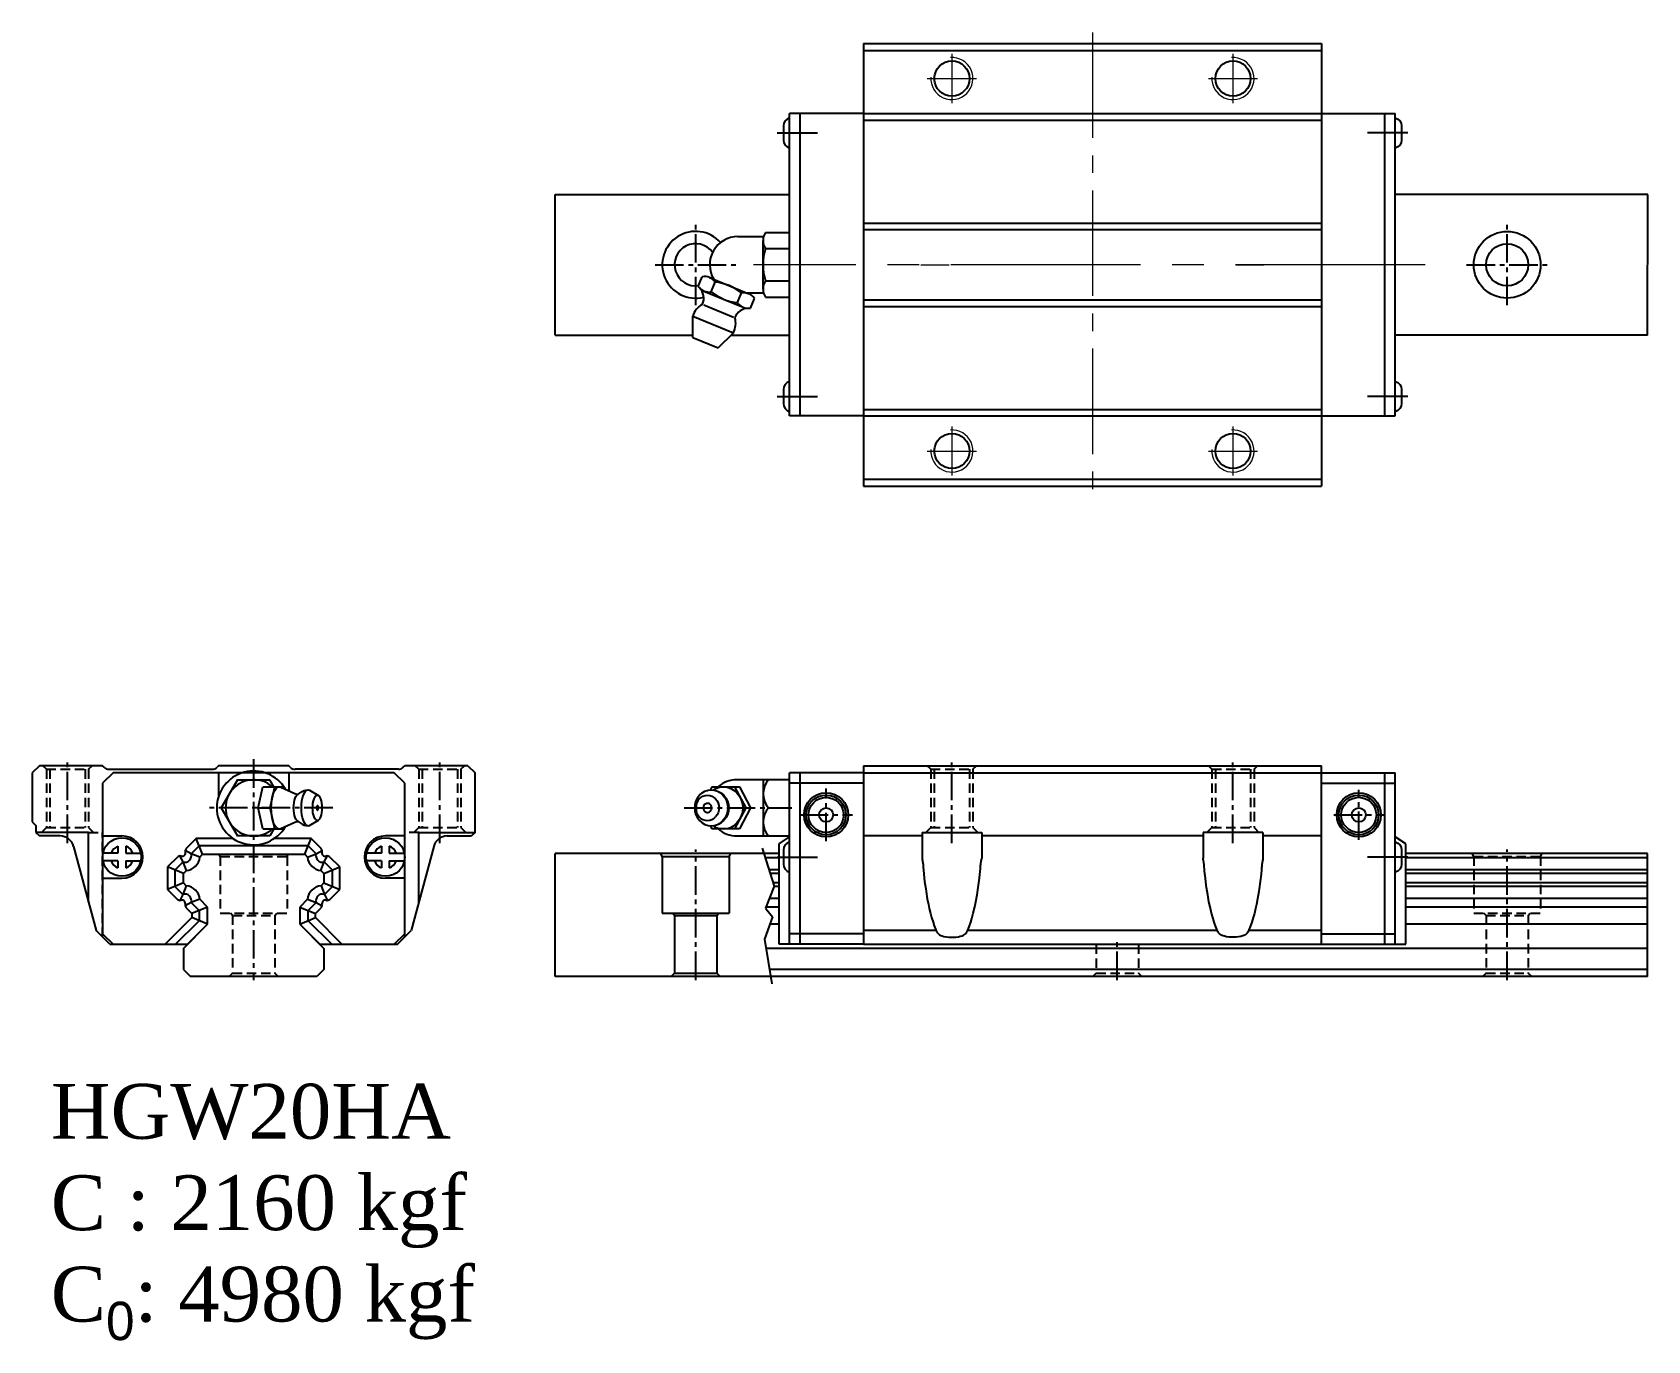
# Model space of a CAD drawing. Extents: x -31 to 198, y -56 to 130.
import ezdxf

# ---------------------------------------------------------------- set-up
doc = ezdxf.new("R2010")
doc.units = 0
doc.header["$LTSCALE"] = 20
doc.header["$MEASUREMENT"] = 0
doc.header["$PDSIZE"] = 0.001
doc.linetypes.add('CENTER2', pattern=[1.125, 0.75, -0.125, 0.125, -0.125])
doc.linetypes.add('DASHED2', pattern=[0.375, 0.25, -0.125])
doc.layers.get('0').update_dxf_attribs({"linetype": 'CONTINUOUS'})
doc.layers.add('AM4', color=3, linetype='CONTINUOUS', lineweight=15)
doc.layers.add('AM7', color=4, linetype='CENTER2', lineweight=20)
for name, color, linetype in [('中心線', 4, 'CENTER2'), ('建構線', 1, 'CONTINUOUS'), ('指線', 3, 'CONTINUOUS')]:
    doc.layers.add(name, color=color, linetype=linetype)
doc.layers.add('虛線', color=6, linetype='DASHED2', plot=False)

# ---------------------------------------------------------------- blocks, each defined once
blk = doc.blocks.new('I1')
blk.add_line((-0.88, 1), (-0.88, -1))
for centre, start, end in [((0.34, 0.98), 105.963, 179.0724), ((0.34, -0.98), 180.9276, 254.037)]:
    blk.add_arc(centre, 1.22, start, end)
at = {"layer": '中心線'}
blk.add_line((-1.78, 0), (3.97, 0), dxfattribs=at)
blk = doc.blocks.new('HGW20HA_F')
at = {"ltscale": 0.27}
for p, q in [((-32.6, 25.4), (32.6, 25.4)), ((-32.6, 25.4), (-32.6, 0)), ((32.6, 0), (32.6, 25.4)), ((-41.6, 0), (-41.6, 24.4)), ((-32.6, 24.4), (-41.6, 24.4)), ((-32.6, 24.4), (32.6, 24.4)), ((32.6, 24.4), (41.6, 24.4)), ((41.6, 0), (41.6, 24.4)), ((-32.6, 22.9), (-41.6, 22.9)), ((32.6, 22.9), (41.6, 22.9)), ((-24.25, 15.4), (-32.6, 15.4)), ((-24.25, 15.9), (-15.75, 15.9)), ((-24.25, 15.9), (-24.25, 12.26)), ((-15.75, 15.9), (-15.75, 12.26)), ((15.75, 15.4), (-15.75, 15.4)), ((24.25, 15.9), (15.75, 15.9)), ((15.75, 15.9), (15.75, 12.26)), ((24.25, 15.9), (24.25, 12.26)), ((32.6, 15.4), (24.25, 15.4)), ((-32.6, 1.5), (-41.6, 1.5)), ((-32.6, 0), (-41.6, 0)), ((-22.23, 1.95), (-32.6, 1.95)), ((-32.6, 0), (32.6, 0)), ((-22.23, 1.95), (-25.25, 1.95)), ((17.77, 1.95), (-17.77, 1.95)), ((32.6, 1.95), (22.23, 1.95)), ((32.6, 1.5), (41.6, 1.5)), ((32.6, 0), (41.6, 0))]:
    blk.add_line(p, q, dxfattribs=at)
for points in [[(-24.25, 12.22), (-24.25, 12.17), (-24.23, 12.09), (-24.23, 12.06), (-24.2, 11.93), (-24.18, 11.81), (-24.14, 11.59), (-24.11, 11.33), (-24.1, 11.24), (-24.09, 11.08), (-24.07, 10.93), (-24.05, 10.6), (-23.99, 9.98), (-23.88, 8.93), (-23.73, 7.86), (-23.68, 7.51), (-23.5, 6.47), (-23.35, 5.67), (-23.21, 5.06), (-23.04, 4.35), (-22.89, 3.81), (-22.68, 3.14), (-22.51, 2.63), (-22.27, 2.03), (-22.21, 1.89), (-22.17, 1.82), (-22.13, 1.73), (-22.02, 1.58), (-21.91, 1.48), (-21.76, 1.36), (-21.56, 1.25), (-21.39, 1.18), (-21.14, 1.11), (-20.79, 1.04), (-20.43, 1), (-20.14, 0.99), (-19.75, 0.99), (-19.45, 1.01), (-19.08, 1.06), (-18.8, 1.13), (-18.54, 1.21), (-18.36, 1.29), (-18.22, 1.37), (-18.07, 1.49), (-17.96, 1.61), (-17.86, 1.75), (-17.82, 1.82), (-17.79, 1.9), (-17.55, 2.47), (-17.32, 3.14), (-17.16, 3.66), (-16.95, 4.4), (-16.73, 5.3), (-16.58, 6.01), (-16.4, 7.02), (-16.24, 8.06), (-16.19, 8.41), (-16.07, 9.39), (-15.97, 10.4), (-15.94, 10.74), (-15.92, 11.03), (-15.91, 11.18), (-15.89, 11.32), (-15.86, 11.54), (-15.83, 11.75), (-15.82, 11.81), (-15.79, 11.96), (-15.77, 12.07), (-15.75, 12.16), (-15.75, 12.19), (-15.75, 12.23), (-15.75, 12.25), (-15.76, 12.26)], [(24.25, 12.22), (24.25, 12.17), (24.23, 12.09), (24.23, 12.06), (24.2, 11.93), (24.18, 11.81), (24.14, 11.59), (24.11, 11.33), (24.1, 11.24), (24.09, 11.08), (24.07, 10.93), (24.05, 10.6), (23.99, 9.98), (23.88, 8.93), (23.73, 7.86), (23.68, 7.51), (23.5, 6.47), (23.35, 5.67), (23.21, 5.06), (23.04, 4.35), (22.89, 3.81), (22.68, 3.14), (22.51, 2.63), (22.27, 2.03), (22.21, 1.89), (22.17, 1.82), (22.13, 1.73), (22.02, 1.58), (21.91, 1.48), (21.76, 1.36), (21.56, 1.25), (21.39, 1.18), (21.14, 1.11), (20.79, 1.04), (20.43, 1), (20.14, 0.99), (19.75, 0.99), (19.45, 1.01), (19.08, 1.06), (18.8, 1.13), (18.54, 1.21), (18.36, 1.29), (18.22, 1.37), (18.07, 1.49), (17.96, 1.61), (17.86, 1.75), (17.82, 1.82), (17.79, 1.9), (17.55, 2.47), (17.32, 3.14), (17.16, 3.66), (16.95, 4.4), (16.73, 5.3), (16.58, 6.01), (16.4, 7.02), (16.24, 8.06), (16.19, 8.41), (16.07, 9.39), (15.97, 10.4), (15.94, 10.74), (15.92, 11.03), (15.91, 11.18), (15.89, 11.32), (15.86, 11.54), (15.83, 11.75), (15.82, 11.81), (15.79, 11.96), (15.77, 12.07), (15.75, 12.16), (15.75, 12.19), (15.75, 12.23), (15.75, 12.25), (15.76, 12.26)]]:
    blk.add_lwpolyline(points, dxfattribs=at)
for centre, radius in [((-37.9, 18.4), 3.14), ((-37.9, 18.4), 2.83), ((-37.9, 18.4), 2.5), ((37.9, 18.4), 3.14), ((37.9, 18.4), 2.83), ((37.9, 18.4), 2.5), ((-37.9, 18.4), 1), ((37.9, 18.4), 1)]:
    blk.add_circle(centre, radius, dxfattribs=at)
at = {"layer": '中心線', "ltscale": 0.27}
for p, q in [((-20, 14.4), (-20, 26.4)), ((20, 14.4), (20, 26.4)), ((-37.9, 14.65), (-37.9, 22.15)), ((37.9, 14.83), (37.9, 21.98)), ((-41.65, 18.4), (-34.15, 18.4)), ((34.33, 18.4), (41.48, 18.4))]:
    blk.add_line(p, q, dxfattribs=at)
at = {"layer": '虛線', "ltscale": 0.27}
for p, q in [((-23, 24.9), (-23.5, 25.4)), ((-17, 24.9), (-16.5, 25.4)), ((17, 24.9), (16.5, 25.4)), ((23, 24.9), (23.5, 25.4)), ((-23, 24.9), (-17, 24.9)), ((-23, 24.9), (-23, 16.6)), ((-22.5, 24.9), (-22.5, 16.6)), ((-17.5, 24.9), (-17.5, 16.6)), ((-17, 24.9), (-17, 16.6)), ((17, 24.9), (17, 16.6)), ((17, 24.9), (23, 24.9)), ((17.5, 24.9), (17.5, 16.6)), ((22.5, 24.9), (22.5, 16.6)), ((23, 24.9), (23, 16.6)), ((-23, 16.6), (-23.7, 15.9)), ((-23, 16.6), (-17, 16.6)), ((-17, 16.6), (-16.3, 15.9)), ((17, 16.6), (16.3, 15.9)), ((17, 16.6), (23, 16.6)), ((23, 16.6), (23.7, 15.9))]:
    blk.add_line(p, q, dxfattribs=at)
blk = doc.blocks.new('A$C02B53278')
blk.add_circle((0, 0), 2.5)
at = {"layer": 'AM4'}
blk.add_arc((0, 0), 3, 266.1774, 183.8226, dxfattribs=at)
at = {"layer": 'AM7'}
for p, q in [((0, -3.5), (0, 3.5)), ((-3.5, 0), (3.5, 0))]:
    blk.add_line(p, q, dxfattribs=at)

msp = doc.modelspace()

# ---------------------------------------------------------------- linework, layer by layer
at = {"ltscale": 1.2}
for p, q in [((86.76, 128.17), (151.96, 128.17)), ((86.76, 128.17), (86.76, 65.17)), ((86.76, 127.17), (151.96, 127.17)), ((151.96, 128.17), (151.96, 65.17)), ((86.76, 118.17), (151.96, 118.17)), ((86.76, 117.25), (151.96, 117.25)), ((86.76, 102.58), (151.96, 102.58)), ((86.76, 101.67), (151.96, 101.67)), ((86.76, 91.67), (151.96, 91.67)), ((86.76, 90.75), (151.96, 90.75)), ((86.76, 76.08), (151.96, 76.08)), ((86.76, 75.17), (151.96, 75.17)), ((86.76, 66.17), (151.96, 66.17)), ((86.76, 65.17), (151.96, 65.17))]:
    msp.add_line(p, q, dxfattribs=at)
for p, q in [((76.26, 75.17), (76.26, 118.17)), ((86.76, 118.17), (76.26, 118.17)), ((151.96, 118.17), (162.46, 118.17)), ((162.46, 75.17), (162.46, 118.17)), ((42.9, 106.67), (76.26, 106.67)), ((198.38, 106.67), (162.46, 106.67)), ((42.9, 86.67), (62.49, 86.67)), ((67.95, 86.67), (76.26, 86.67)), ((198.37, 86.67), (162.46, 86.67)), ((86.76, 75.17), (76.26, 75.17)), ((151.96, 75.17), (162.46, 75.17)), ((76.26, 0), (76.26, 24.4)), ((77.76, 24.4), (76.26, 24.4)), ((160.96, 24.4), (162.46, 24.4)), ((162.46, 0), (162.46, 24.4)), ((77.76, 22.9), (76.26, 22.9)), ((160.96, 22.9), (162.46, 22.9)), ((74.76, 14.3), (76.26, 15.3)), ((74.76, 0), (74.76, 14.3)), ((163.96, 14.3), (162.46, 15.3)), ((163.96, 0), (163.96, 14.3)), ((77.76, 1.5), (76.26, 1.5)), ((160.96, 1.5), (162.46, 1.5)), ((77.76, 0), (74.76, 0)), ((160.96, 0), (163.96, 0))]:
    msp.add_line(p, q)
at = {"ltscale": 0.27}
for p, q in [((77.76, 75.17), (77.76, 118.17)), ((160.96, 75.17), (160.96, 118.17)), ((42.9, 86.67), (42.9, 106.67)), ((198.37, 86.67), (198.38, 106.67)), ((-30.5, 25.4), (-31.5, 24.4)), ((-21.5, 25.4), (-30.5, 25.4)), ((-21.29, 25.19), (-21.5, 25.4)), ((-5, 25.4), (-5.21, 25.19)), ((5, 25.4), (-5, 25.4)), ((5.21, 25.19), (5, 25.4)), ((21.29, 25.19), (21.5, 25.4)), ((30.5, 25.4), (21.5, 25.4)), ((30.5, 25.4), (31.5, 24.4)), ((-31.5, 24.4), (-31.5, 17.4)), ((-20, 24.4), (-21.5, 22.9)), ((-20.59, 24.9), (-5.91, 24.9)), ((20, 24.4), (-20, 24.4)), ((-5, 24.4), (-5, 21)), ((-2.31, 23.4), (-4.62, 19.4)), ((-2.31, 23.4), (2.31, 23.4)), ((2.89, 22.4), (2.31, 23.4)), ((5, 24.4), (5, 21.83)), ((20.59, 24.9), (5.91, 24.9)), ((21.5, 22.9), (20, 24.4)), ((31.5, 15.9), (31.5, 24.4)), ((76.26, 23.4), (68.75, 23.4)), ((72.49, 23.4), (72.49, 15.4)), ((77.76, 0), (77.76, 24.4)), ((160.96, 0), (160.96, 24.4)), ((160.96, 0), (160.96, 24.4)), ((-21.5, 22.9), (-21.5, 1.5)), ((0.64, 19.4), (1.3, 22.4)), ((1.3, 22.4), (4.32, 22.4)), ((2.33, 19.4), (2.99, 22.4)), ((2.59, 20.55), (2.7, 21.07)), ((2.7, 21.07), (2.84, 21.52)), ((2.84, 21.52), (3.01, 21.89)), ((3.01, 21.89), (3.21, 22.17)), ((3.21, 22.17), (3.43, 22.34)), ((3.43, 22.34), (3.65, 22.4)), ((3.65, 22.4), (3.88, 22.34)), ((3.88, 22.34), (5.88, 21.44)), ((4.38, 22.12), (4.32, 22.4)), ((5.81, 20.48), (5.9, 20.78)), ((5.88, 21.44), (6.12, 21.34)), ((5.9, 20.78), (6.01, 21.02)), ((6.01, 21.02), (6.14, 21.2)), ((6.12, 21.34), (6.33, 21.35)), ((6.14, 21.2), (6.28, 21.31)), ((6.28, 21.31), (6.33, 21.35)), ((6.33, 21.35), (6.89, 21.71)), ((6.72, 21.58), (6.89, 21.71)), ((6.86, 20.38), (6.95, 20.82)), ((6.89, 21.71), (7.21, 21.88)), ((6.95, 20.82), (7.07, 21.21)), ((7.07, 21.21), (7.22, 21.52)), ((7.21, 21.88), (7.4, 21.93)), ((7.22, 21.52), (7.39, 21.76)), ((7.39, 21.76), (7.57, 21.9)), ((7.4, 21.93), (7.76, 21.95)), ((7.57, 21.9), (7.76, 21.95)), ((7.76, 21.95), (7.95, 21.9)), ((7.95, 21.9), (9.21, 21.16)), ((8.59, 20.67), (8.69, 20.89)), ((8.69, 20.89), (8.81, 21.06)), ((8.81, 21.06), (8.94, 21.16)), ((8.94, 21.16), (9.07, 21.19)), ((9.07, 21.19), (9.21, 21.16)), ((9.21, 21.16), (9.33, 21.06)), ((9.45, 20.89), (9.33, 21.06)), ((9.56, 20.67), (9.45, 20.89)), ((21.5, 1.5), (21.5, 22.9)), ((63.15, 20.82), (62.94, 20.38)), ((63.45, 21.21), (63.15, 20.82)), ((63.4, 20.67), (63.65, 20.89)), ((63.45, 21.21), (63.8, 21.52)), ((63.65, 20.89), (63.94, 21.06)), ((63.8, 21.52), (64.21, 21.76)), ((63.91, 21.04), (63.92, 21.04)), ((63.94, 21.06), (64.25, 21.16)), ((64.21, 21.76), (64.66, 21.9)), ((64.25, 21.16), (64.57, 21.19)), ((64.57, 21.19), (64.9, 21.16)), ((64.66, 21.9), (65.12, 21.95)), ((64.9, 21.16), (65.21, 21.06)), ((65.22, 22.4), (64.97, 21.94)), ((65.12, 21.95), (65.58, 21.9)), ((65.21, 21.06), (65.49, 20.89)), ((65.22, 22.4), (69.12, 22.4)), ((65.34, 21.93), (65.76, 22.17)), ((65.49, 20.89), (65.74, 20.67)), ((65.58, 21.9), (65.72, 21.88)), ((65.58, 21.9), (66.02, 21.76)), ((65.72, 21.88), (66.16, 21.73)), ((65.76, 22.17), (66.28, 22.34)), ((66.02, 21.76), (66.43, 21.52)), ((66.16, 21.73), (66.56, 21.5)), ((66.28, 22.34), (66.82, 22.4)), ((66.43, 21.52), (66.78, 21.21)), ((66.56, 21.5), (66.91, 21.19)), ((66.78, 21.21), (67.08, 20.82)), ((66.82, 22.4), (67.36, 22.34)), ((66.91, 21.19), (67.2, 20.8)), ((67.08, 20.82), (67.29, 20.38)), ((67.2, 20.8), (67.42, 20.37)), ((67.36, 22.34), (67.88, 22.17)), ((67.88, 22.17), (68.36, 21.89)), ((68.36, 21.89), (68.78, 21.52)), ((68.42, 22.4), (70.02, 19.4)), ((68.78, 21.52), (69.12, 21.07)), ((69.12, 22.4), (70.72, 19.4)), ((69.12, 21.07), (69.38, 20.55)), ((-4.62, 19.4), (-2.31, 15.4)), ((0.64, 19.4), (2.33, 19.4)), ((1.3, 16.4), (0.64, 19.4)), ((2.99, 16.4), (2.33, 19.4)), ((2.5, 19.4), (2.53, 19.99)), ((2.53, 18.81), (2.5, 19.4)), ((2.53, 19.99), (2.59, 20.55)), ((2.59, 18.25), (2.53, 18.81)), ((5.68, 19.4), (5.7, 19.78)), ((5.7, 19.02), (5.68, 19.4)), ((5.7, 19.78), (5.74, 20.15)), ((5.74, 18.65), (5.7, 19.02)), ((5.74, 20.15), (5.81, 20.48)), ((5.81, 18.32), (5.74, 18.65)), ((6.79, 19.4), (6.81, 19.9)), ((6.81, 18.9), (6.79, 19.4)), ((6.81, 19.9), (6.86, 20.38)), ((6.86, 18.42), (6.81, 18.9)), ((6.95, 17.98), (6.86, 18.42)), ((8.39, 19.4), (8.4, 19.75)), ((8.4, 19.05), (8.39, 19.4)), ((8.4, 19.75), (8.44, 20.09)), ((8.44, 18.71), (8.4, 19.05)), ((8.44, 20.09), (8.5, 20.4)), ((8.5, 18.4), (8.44, 18.71)), ((8.5, 20.4), (8.59, 20.67)), ((8.59, 18.13), (8.5, 18.4)), ((9.64, 20.4), (9.56, 20.67)), ((9.56, 18.13), (9.64, 18.4)), ((9.7, 20.09), (9.64, 20.4)), ((9.64, 18.4), (9.7, 18.71)), ((9.74, 19.75), (9.7, 20.09)), ((9.7, 18.71), (9.74, 19.05)), ((9.76, 19.4), (9.74, 19.75)), ((9.74, 19.05), (9.76, 19.4)), ((62.8, 19.9), (62.76, 19.4)), ((62.76, 19.4), (62.8, 18.9)), ((62.94, 20.38), (62.8, 19.9)), ((62.8, 18.9), (62.94, 18.42)), ((62.95, 19.75), (62.92, 19.4)), ((62.92, 19.4), (62.95, 19.05)), ((62.94, 18.42), (63.15, 17.98)), ((63.04, 20.09), (62.95, 19.75)), ((62.95, 19.05), (63.04, 18.71)), ((63.2, 20.4), (63.04, 20.09)), ((63.04, 18.71), (63.2, 18.4)), ((63.4, 20.67), (63.2, 20.4)), ((63.2, 18.4), (63.4, 18.13)), ((65.74, 20.67), (65.95, 20.4)), ((65.95, 18.4), (65.74, 18.13)), ((65.95, 20.4), (66.1, 20.09)), ((66.1, 18.71), (65.95, 18.4)), ((66.1, 20.09), (66.2, 19.75)), ((66.2, 19.05), (66.1, 18.71)), ((66.2, 19.75), (66.23, 19.4)), ((66.23, 19.4), (66.2, 19.05)), ((67.29, 18.42), (67.08, 17.98)), ((67.42, 18.43), (67.2, 18)), ((67.29, 20.38), (67.43, 19.9)), ((67.43, 18.9), (67.29, 18.42)), ((67.42, 20.37), (67.55, 19.89)), ((67.55, 18.91), (67.42, 18.43)), ((67.43, 19.9), (67.47, 19.4)), ((67.47, 19.4), (67.43, 18.9)), ((67.55, 19.89), (67.6, 19.4)), ((67.6, 19.4), (67.55, 18.91)), ((70.02, 19.4), (68.42, 16.4)), ((70.72, 19.4), (69.12, 16.4)), ((69.38, 20.55), (69.54, 19.99)), ((69.54, 18.81), (69.38, 18.25)), ((69.54, 19.99), (69.59, 19.4)), ((69.59, 19.4), (69.54, 18.81)), ((70.02, 19.4), (70.72, 19.4)), ((73.27, 19.4), (76.26, 19.4)), ((-31.5, 17.4), (-31, 16.9)), ((-31, 16.9), (-31, 15.9)), ((1.3, 16.4), (4.32, 16.4)), ((2.89, 16.4), (2.31, 15.4)), ((2.7, 17.73), (2.59, 18.25)), ((2.84, 17.28), (2.7, 17.73)), ((3.01, 16.91), (2.84, 17.28)), ((3.21, 16.63), (3.01, 16.91)), ((3.21, 16.63), (3.43, 16.46)), ((3.43, 16.46), (3.65, 16.4)), ((3.65, 16.4), (3.88, 16.46)), ((3.88, 16.46), (5.88, 17.36)), ((4.32, 16.4), (4.38, 16.68)), ((5.9, 18.02), (5.81, 18.32)), ((5.88, 17.36), (6.12, 17.46)), ((6.01, 17.78), (5.9, 18.02)), ((6.14, 17.6), (6.01, 17.78)), ((6.07, 17.46), (6.12, 17.46)), ((6.12, 17.46), (6.33, 17.45)), ((6.14, 17.6), (6.28, 17.49)), ((6.28, 17.49), (6.33, 17.45)), ((6.33, 17.45), (6.89, 17.09)), ((6.89, 17.09), (7.21, 16.92)), ((7.07, 17.59), (6.95, 17.98)), ((7.22, 17.28), (7.07, 17.59)), ((7.21, 16.92), (7.4, 16.87)), ((7.39, 17.04), (7.22, 17.28)), ((7.39, 17.04), (7.57, 16.9)), ((7.4, 16.87), (7.76, 16.85)), ((7.57, 16.9), (7.76, 16.85)), ((7.76, 16.85), (7.95, 16.9)), ((7.95, 16.9), (9.21, 17.64)), ((8.69, 17.91), (8.59, 18.13)), ((8.81, 17.74), (8.69, 17.91)), ((8.8, 17.76), (8.8, 17.76)), ((8.81, 17.74), (8.94, 17.64)), ((8.94, 17.64), (9.07, 17.61)), ((9.07, 17.61), (9.21, 17.64)), ((9.21, 17.64), (9.33, 17.74)), ((9.33, 17.74), (9.45, 17.91)), ((9.45, 17.91), (9.56, 18.13)), ((63.15, 17.98), (63.45, 17.59)), ((63.4, 18.13), (63.65, 17.91)), ((63.45, 17.59), (63.8, 17.28)), ((63.65, 17.91), (63.94, 17.74)), ((63.8, 17.28), (64.21, 17.04)), ((63.91, 17.76), (63.92, 17.76)), ((63.94, 17.74), (64.25, 17.64)), ((64.21, 17.04), (64.66, 16.9)), ((64.25, 17.64), (64.57, 17.61)), ((64.57, 17.61), (64.9, 17.64)), ((64.66, 16.9), (65.12, 16.85)), ((64.9, 17.64), (65.21, 17.74)), ((64.97, 16.86), (65.22, 16.4)), ((65.12, 16.85), (65.58, 16.9)), ((65.21, 17.74), (65.49, 17.91)), ((69.12, 16.4), (65.22, 16.4)), ((65.34, 16.87), (65.76, 16.63)), ((65.49, 17.91), (65.74, 18.13)), ((65.58, 16.9), (66.02, 17.04)), ((65.58, 16.9), (65.72, 16.92)), ((65.72, 16.92), (66.16, 17.07)), ((65.76, 16.63), (66.28, 16.46)), ((66.02, 17.04), (66.43, 17.28)), ((66.16, 17.07), (66.56, 17.3)), ((66.28, 16.46), (66.82, 16.4)), ((66.43, 17.28), (66.78, 17.59)), ((66.56, 17.3), (66.91, 17.61)), ((67.08, 17.98), (66.78, 17.59)), ((66.82, 16.4), (67.36, 16.46)), ((67.2, 18), (66.91, 17.61)), ((67.36, 16.46), (67.88, 16.63)), ((67.88, 16.63), (68.36, 16.91)), ((68.36, 16.91), (68.78, 17.28)), ((69.12, 17.73), (68.78, 17.28)), ((69.38, 18.25), (69.12, 17.73)), ((-23.5, 15.9), (-31, 15.9)), ((-31, 15.9), (-30.5, 15.4)), ((-27.55, 15.4), (-30.5, 15.4)), ((-25.62, 13.92), (-22.42, 1.95)), ((-23.5, 6), (-23.5, 15.9)), ((-21.5, 15.4), (-18.75, 15.4)), ((-8.19, 15.04), (-9.59, 13.64)), ((-7.76, 14), (-8.89, 12.87)), ((-2.92, 15.04), (-8.19, 15.04)), ((-7.26, 12.8), (-8.19, 15.04)), ((7.76, 14), (-7.76, 14)), ((2.31, 15.4), (-2.31, 15.4)), ((8.19, 15.04), (2.92, 15.04)), ((7.26, 12.8), (8.19, 15.04)), ((8.89, 12.87), (7.76, 14)), ((9.59, 13.64), (8.19, 15.04)), ((21.5, 15.4), (18.75, 15.4)), ((25.62, 13.92), (22.42, 1.95)), ((23.5, 6), (23.5, 15.9)), ((23.5, 15.9), (31.5, 15.9)), ((27.55, 15.4), (31, 15.4)), ((31.5, 15.9), (31, 15.4)), ((68.75, 15.4), (76.26, 15.4)), ((-10.82, 12.41), (-12.24, 10.99)), ((-10.05, 11.71), (-11.2, 10.56)), ((-10.05, 11.71), (-10.5, 12.56)), ((-9.58, 10.48), (-10.05, 11.71)), ((-8.89, 12.87), (-9.74, 13.32)), ((-7.66, 12.4), (-8.89, 12.87)), ((-7.66, 12.4), (-7.26, 12.8)), ((-7.66, 12.4), (-7.26, 12.8)), ((-7.26, 12.8), (7.26, 12.8)), ((-7.26, 12.8), (7.26, 12.8)), ((7.26, 12.8), (7.66, 12.4)), ((7.26, 12.8), (7.66, 12.4)), ((7.66, 12.4), (8.89, 12.87)), ((8.89, 12.87), (9.74, 13.32)), ((9.58, 10.48), (10.05, 11.71)), ((10.05, 11.71), (10.5, 12.56)), ((11.2, 10.56), (10.05, 11.71)), ((12.24, 10.99), (10.82, 12.41)), ((42.9, -4.6), (42.9, 12.9)), ((74.76, 12.9), (42.9, 12.9)), ((58.15, 12.5), (57.92, 12.9)), ((58.15, 12.5), (58.15, 4.4)), ((58.15, 12.5), (67.65, 12.5)), ((67.65, 12.5), (67.88, 12.9)), ((67.65, 12.5), (67.65, 4.4)), ((74.76, 12.29), (72.8, 12.29)), ((198.37, 12.9), (163.96, 12.9)), ((198.37, 12.29), (163.96, 12.29)), ((198.37, -4.6), (198.37, 12.9)), ((-21.5, 9.4), (-18.75, 9.4)), ((-10, 10.06), (-12.24, 10.99)), ((-12.24, 10.99), (-12.24, 7.8)), ((-11.2, 10.56), (-11.2, 8.23)), ((-10, 10.06), (-9.58, 10.48)), ((-10, 10.06), (-9.58, 10.48)), ((-10, 8.73), (-10, 10.06)), ((-10, 8.73), (-10, 10.06)), ((9.58, 10.48), (10, 10.06)), ((9.58, 10.48), (10, 10.06)), ((10, 10.06), (12.24, 10.99)), ((10, 10.06), (10, 8.73)), ((10, 10.06), (10, 8.73)), ((11.2, 8.23), (11.2, 10.56)), ((12.24, 7.8), (12.24, 10.99)), ((21.5, 9.4), (18.75, 9.4)), ((74.76, 10.59), (73.34, 10.59)), ((74.76, 10.06), (73.51, 10.06)), ((198.37, 10.59), (163.96, 10.59)), ((198.37, 10.06), (163.96, 10.06)), ((-10, 8.73), (-12.24, 7.8)), ((-12.24, 7.8), (-10.82, 6.38)), ((-11.2, 8.23), (-10.06, 7.09)), ((-10.06, 7.09), (-10.5, 6.24)), ((-9.59, 8.32), (-10.06, 7.09)), ((-9.59, 8.32), (-10, 8.73)), ((-9.59, 8.32), (-10, 8.73)), ((10, 8.73), (9.59, 8.32)), ((10, 8.73), (9.59, 8.32)), ((9.59, 8.32), (10.06, 7.09)), ((10, 8.73), (12.24, 7.8)), ((10.06, 7.09), (11.2, 8.23)), ((10.06, 7.09), (10.5, 6.24)), ((10.82, 6.38), (12.24, 7.8)), ((74.76, 8.73), (73.93, 8.73)), ((74.76, 8.21), (74.07, 8.21)), ((198.37, 8.73), (163.96, 8.73)), ((198.37, 8.21), (163.96, 8.21)), ((-8.89, 5.92), (-9.74, 5.48)), ((-9.6, 5.16), (-8.79, 4.35)), ((-7.66, 6.39), (-8.89, 5.92)), ((-8.89, 5.92), (-7.75, 4.78)), ((-6.55, 5.28), (-8.79, 4.35)), ((-7.75, 4.78), (-7.75, 3.35)), ((-6.55, 5.28), (-7.66, 6.39)), ((-6.55, 5.28), (-7.66, 6.39)), ((-6.55, 2.85), (-6.55, 5.28)), ((-6.55, 2.85), (-6.55, 5.28)), ((7.66, 6.39), (6.55, 5.28)), ((7.66, 6.39), (6.55, 5.28)), ((6.55, 5.28), (6.55, 2.85)), ((6.55, 5.28), (6.55, 2.85)), ((6.55, 5.28), (8.79, 4.35)), ((7.66, 6.39), (8.89, 5.92)), ((7.75, 4.78), (8.89, 5.92)), ((7.75, 3.35), (7.75, 4.78)), ((8.79, 4.35), (9.6, 5.16)), ((8.89, 5.92), (9.74, 5.48)), ((74.76, 5.28), (72.9, 5.28)), ((74.76, 6.5), (73.38, 6.5)), ((198.37, 6.5), (163.96, 6.5)), ((198.37, 5.28), (163.96, 5.28)), ((-8.79, 3.78), (-12.57, 0)), ((-11.1, 0), (-7.75, 3.35)), ((-10, -0.6), (-6.55, 2.85)), ((-9.4, 0), (-6.55, 2.85)), ((-8.79, 4.35), (-8.79, 3.78)), ((-6.55, 2.85), (-8.79, 3.78)), ((6.55, 2.85), (8.79, 3.78)), ((6.55, 2.85), (10, -0.6)), ((6.55, 2.85), (9.4, 0)), ((11.1, 0), (7.75, 3.35)), ((8.79, 3.78), (8.79, 4.35)), ((12.57, 0), (8.79, 3.78)), ((58.15, 4.4), (67.65, 4.4)), ((59.9, 4.1), (59.6, 4.4)), ((59.9, 4.1), (59.9, -4.1)), ((59.9, 4.1), (65.9, 4.1)), ((65.9, 4.1), (66.2, 4.4)), ((65.9, 4.1), (65.9, -4.1)), ((74.76, 2.85), (73.45, 2.85)), ((198.37, 2.85), (163.96, 2.85)), ((-20.47, 0), (-22.42, 1.95)), ((-21.5, 1.5), (-20, 0)), ((-20.47, 0), (-9.4, 0)), ((9.4, 0), (20.47, 0)), ((20, 0), (21.5, 1.5)), ((20.47, 0), (22.42, 1.95)), ((-10, -0.6), (-10, -3.6)), ((10, -0.6), (10, -3.6)), ((198.37, -0.6), (72.89, -0.6)), ((-10, -3.6), (-9, -4.6)), ((10, -3.6), (9, -4.6)), ((59.4, -4.6), (59.9, -4.1)), ((59.9, -4.1), (65.9, -4.1)), ((66.4, -4.6), (65.9, -4.1)), ((198.37, -3.6), (73.39, -3.6)), ((9, -4.6), (-9, -4.6)), ((198.37, -4.6), (42.9, -4.6))]:
    msp.add_line(p, q, dxfattribs=at)
at = {"linetype": 'Continuous'}
for p, q in [((72.83, 101.27), (76.26, 101.27)), ((68.9, 100.67), (72.57, 100.67)), ((72.49, 93.22), (72.49, 100.12)), ((72.83, 98.97), (76.26, 98.97)), ((63.26, 93.59), (63.84, 94.97)), ((64.88, 94.86), (70.46, 92.55)), ((72.83, 94.37), (76.26, 94.37)), ((64.08, 92.93), (69.66, 90.62)), ((65.12, 92.82), (65.69, 94.2)), ((68.84, 91.28), (69.41, 92.66)), ((70.03, 92.67), (72.57, 92.67)), ((72.83, 92.07), (76.26, 92.07)), ((64.05, 90.99), (68.3, 89.23)), ((70.7, 90.51), (71.27, 91.89)), ((62.49, 89.36), (68.26, 86.98)), ((62.49, 86.33), (62.49, 89.36)), ((62.49, 86.33), (66.11, 84.83)), ((66.11, 84.83), (68.26, 86.98))]:
    msp.add_line(p, q, dxfattribs=at)
at = {"ltscale": 0.27}
for points in [[(8.95, 19.4), (8.99, 19.18), (9.02, 19.12), (9.05, 19.09), (9.09, 19.09), (9.13, 19.12), (9.16, 19.18), (9.19, 19.31), (9.19, 19.4), (9.16, 19.62), (9.12, 19.68), (9.09, 19.71), (9.05, 19.71), (9.02, 19.68), (8.99, 19.62), (8.96, 19.49), (8.95, 19.4)], [(65.17, 19.4), (65.13, 19.61), (65.09, 19.72), (65.03, 19.81), (64.95, 19.9), (64.85, 19.96), (64.76, 20.01), (64.62, 20.04), (64.5, 20.04), (64.39, 20.01), (64.28, 19.95), (64.17, 19.86), (64.08, 19.75), (64.02, 19.63), (63.99, 19.53), (63.98, 19.4), (64.02, 19.19), (64.06, 19.08), (64.12, 18.99), (64.2, 18.9), (64.29, 18.84), (64.39, 18.79), (64.52, 18.76), (64.65, 18.76), (64.75, 18.79), (64.87, 18.85), (64.98, 18.94), (65.07, 19.05), (65.13, 19.17), (65.15, 19.27), (65.17, 19.4)]]:
    msp.add_lwpolyline(points, dxfattribs=at)
for radius in [4.75, 3]:
    msp.add_circle((178.38, 96.67), radius)
for radius, start, end in [(4.75, 41.7355, 283.9243), (3, 36.443, 277.7903)]:
    msp.add_arc((62.9, 96.67), radius, start, end)
at = {"linetype": 'Continuous'}
for centre, radius, start, end in [((74.61, 100.12), 2.12, 147.1328, 212.8672), ((68.9, 96.67), 4, 90, 210.8352), ((80.46, 96.67), 7.97, 163.2213, 196.7787), ((64.17, 93.15), 1.85, 34.6328, 100.3672), ((74.61, 93.22), 2.12, 147.1328, 212.8672), ((64.79, 94.64), 1.85, 214.6328, 280.3672), ((61.99, 91.91), 2.06, 335.8479, 45.8479), ((69.54, 98.22), 6.97, 230.7213, 264.2787), ((65, 87.26), 6.97, 50.7213, 84.2787), ((69.75, 90.84), 1.85, 34.6328, 100.3672), ((65.24, 88.56), 2.86, 118.5865, 163.5865), ((70.41, 88.42), 2.06, 89.1521, 159.1521), ((70.37, 92.33), 1.85, 214.6328, 280.3672), ((65.74, 88.35), 2.86, 331.4135, 16.4135)]:
    msp.add_arc(centre, radius, start, end, dxfattribs=at)
at = {"ltscale": 0.27}
for centre, radius, start, end in [((-20.59, 25.9), 1, 225, 270), ((-5.91, 25.9), 1, 270, 315), ((0, 19.4), 5.25, 30.2433, 329.7567), ((0, 19.4), 4, 48.5904, 311.4096), ((5.91, 25.9), 1, 225, 270), ((20.59, 25.9), 1, 270, 315), ((68.75, 19.4), 4, 90, 131.4096), ((75.45, 21.4), 2.95, 137.3886, 222.6114), ((75.45, 17.4), 2.95, 137.3886, 222.6114), ((68.75, 19.4), 4, 228.5904, 270), ((-27.55, 13.4), 2, 15, 90), ((-18.75, 12.4), 3, 270, 90), ((18.75, 12.4), 3, 90, 270), ((27.55, 13.4), 2, 90, 165), ((-10.46, 12.06), 0.5, 75, 135), ((-10.2, 13.02), 0.5, 255, 15), ((-9.78, 12.6), 0.93, 253.2656, 16.7344), ((-9.24, 13.28), 0.5, 135, 195), ((-9.78, 12.6), 2.13, 275.367, 354.633), ((-9.78, 12.6), 2.13, 275.367, 354.633), ((9.78, 12.6), 2.13, 185.367, 264.633), ((9.78, 12.6), 2.13, 185.367, 264.633), ((9.78, 12.6), 0.93, 163.2656, 286.7344), ((9.24, 13.28), 0.5, 344.9886, 45), ((10.2, 13.02), 0.5, 164.9886, 285.0114), ((10.46, 12.06), 0.5, 45, 105.0114), ((-9.78, 6.2), 0.93, 342.7814, 107.2186), ((-9.78, 6.2), 2.13, 5.0753, 84.9247), ((-9.78, 6.2), 2.13, 5.0753, 84.9247), ((9.78, 6.2), 2.13, 95.0499, 174.9501), ((9.78, 6.2), 2.13, 95.0499, 174.9501), ((9.78, 6.2), 0.93, 72.7392, 197.2609), ((-10.47, 6.74), 0.5, 225, 285), ((-10.21, 5.77), 0.5, 345, 105), ((-9.24, 5.51), 0.5, 165, 225), ((9.24, 5.51), 0.5, 315, 15.0402), ((10.21, 5.77), 0.5, 74.9598, 195.0402), ((10.47, 6.74), 0.5, 254.9598, 315)]:
    msp.add_arc(centre, radius, start, end, dxfattribs=at)
for p in [(9.76, 19.4), (62.76, 19.4)]:
    msp.add_point(p)
at = {"layer": 'AM7'}
for p, q in [((119.36, 129.74), (119.36, 63.59)), ((94.96, 96.67), (98.96, 96.67)), ((139.76, 96.67), (143.76, 96.67))]:
    msp.add_line(p, q, dxfattribs=at)
at = {"layer": 'AM7', "ltscale": 1.8}
msp.add_line((166.7, 96.67), (71.14, 96.67), dxfattribs=at)
at = {"layer": '中心線', "ltscale": 0.27}
for p, q in [((62.9, 90.9), (62.9, 102.44)), ((178.38, 90.9), (178.38, 102.44)), ((57.13, 96.67), (68.67, 96.67)), ((172.6, 96.67), (184.15, 96.67)), ((-26.5, 14.4), (-26.5, 26.4)), ((0, 26.32), (0, -5.1)), ((26.5, 14.4), (26.5, 26.4)), ((11.26, 19.4), (-6.75, 19.4)), ((61.26, 19.4), (76.56, 19.4)), ((62.9, -5.1), (62.9, 13.5)), ((178.37, -5.1), (178.37, 13.5)), ((122.9, -5.1), (122.9, 0.4))]:
    msp.add_line(p, q, dxfattribs=at)
at = {"layer": '建構線', "ltscale": 0.27}
for p, q in [((72.35, 13.69), (74.09, 8.25)), ((74.09, 8.25), (72.83, 5.11)), ((72.83, 5.11), (73.83, 3.88)), ((73.83, 3.88), (72.67, 0.73)), ((72.67, 0.73), (73.73, -5.65))]:
    msp.add_line(p, q, dxfattribs=at)
at = {"layer": '指線', "ltscale": 0.27}
for p, q in [((-19.31, 13.95), (-19.31, 12.95)), ((-18.21, 13.95), (-18.21, 12.95)), ((18.19, 13.95), (18.19, 12.95)), ((19.29, 13.95), (19.29, 12.95)), ((-19.31, 12.95), (-21.44, 12.95)), ((-19.31, 11.85), (-21.44, 11.85)), ((-19.31, 11.85), (-19.31, 10.85)), ((-18.21, 12.95), (-16.07, 12.95)), ((-18.21, 11.85), (-18.21, 10.85)), ((-18.21, 11.85), (-16.07, 11.85)), ((18.19, 12.95), (16.06, 12.95)), ((18.19, 11.85), (16.06, 11.85)), ((18.19, 11.85), (18.19, 10.85)), ((19.29, 12.95), (21.43, 12.95)), ((19.29, 11.85), (21.43, 11.85)), ((19.29, 11.85), (19.29, 10.85))]:
    msp.add_line(p, q, dxfattribs=at)
for centre in [(-18.75, 12.4), (18.75, 12.4)]:
    msp.add_circle(centre, 2.74, dxfattribs=at)
for centre, start, end in [((-18.75, 12.4), 109.8183, 160.4585), ((-18.75, 12.4), 19.5238, 70.7708), ((18.75, 12.4), 109.8183, 160.4585), ((18.75, 12.4), 19.5238, 70.7708), ((-18.75, 12.4), 199.5055, 250.164), ((-18.75, 12.4), 289.2115, 340.4768), ((18.75, 12.4), 199.5055, 250.164), ((18.75, 12.4), 289.2115, 340.4768)]:
    msp.add_arc(centre, 1.64, start, end, dxfattribs=at)
at = {"layer": '虛線', "ltscale": 0.27}
for p, q in [((-29.5, 24.9), (-30, 25.4)), ((-23.5, 24.9), (-23, 25.4)), ((23.5, 24.9), (23, 25.4)), ((29.5, 24.9), (30, 25.4)), ((-29.5, 24.9), (-23.5, 24.9)), ((-29.5, 24.9), (-29.5, 16.6)), ((-29, 24.9), (-29, 16.6)), ((-24, 24.9), (-24, 16.6)), ((-23.5, 24.9), (-23.5, 16.6)), ((23.5, 24.9), (23.5, 16.6)), ((23.5, 24.9), (29.5, 24.9)), ((24, 24.9), (24, 16.6)), ((29, 24.9), (29, 16.6)), ((29.5, 24.9), (29.5, 16.6)), ((-29.5, 16.6), (-30.2, 15.9)), ((-29.5, 16.6), (-23.5, 16.6)), ((-23.5, 16.6), (-22.8, 15.9)), ((23.5, 16.6), (22.8, 15.9)), ((23.5, 16.6), (29.5, 16.6)), ((29.5, 16.6), (30.2, 15.9)), ((-23.5, 15.9), (-21.5, 15.9)), ((-21.5, 1.03), (-21.5, 15.9)), ((23.5, 15.9), (21.5, 15.9)), ((21.5, 1.03), (21.5, 15.9)), ((-4.75, 12.5), (-4.92, 12.8)), ((-4.75, 12.5), (-4.75, 4.4)), ((-4.75, 12.5), (4.75, 12.5)), ((4.75, 12.5), (4.92, 12.8)), ((4.75, 12.5), (4.75, 4.4)), ((173.62, 12.5), (173.39, 12.9)), ((173.62, 12.5), (173.62, 4.4)), ((173.62, 12.5), (183.12, 12.5)), ((183.12, 12.5), (183.36, 12.9)), ((183.12, 12.5), (183.12, 4.4)), ((-4.75, 4.4), (4.75, 4.4)), ((-3, 4.1), (-3.3, 4.4)), ((-3, 4.1), (-3, -4.1)), ((-3, 4.1), (3, 4.1)), ((3, 4.1), (3.3, 4.4)), ((3, 4.1), (3, -4.1)), ((173.62, 4.4), (183.12, 4.4)), ((175.37, 4.1), (175.07, 4.4)), ((175.37, 4.1), (175.37, -4.1)), ((175.37, 4.1), (181.37, 4.1)), ((181.37, 4.1), (181.67, 4.4)), ((181.37, 4.1), (181.37, -4.1)), ((119.9, 0), (119.9, -4.1)), ((125.9, 0), (125.9, -4.1)), ((-3.5, -4.6), (-3, -4.1)), ((-3, -4.1), (3, -4.1)), ((3.5, -4.6), (3, -4.1)), ((119.4, -4.6), (119.9, -4.1)), ((119.9, -4.1), (125.9, -4.1)), ((126.4, -4.6), (125.9, -4.1)), ((174.87, -4.6), (175.37, -4.1)), ((175.37, -4.1), (181.37, -4.1)), ((181.87, -4.6), (181.37, -4.1))]:
    msp.add_line(p, q, dxfattribs=at)

# ---------------------------------------------------------------- block references
at = {"rotation": 270}
for p in [(99.36, 123.17), (139.36, 123.17), (99.36, 70.17), (139.36, 70.17)]:
    msp.add_blockref('A$C02B53278', p, dxfattribs=at)
for name, p in [('I1', (76.26, 115.42)), ('I1', (76.26, 77.92)), ('HGW20HA_F', (119.36, 0)), ('I1', (76.26, 12.4))]:
    msp.add_blockref(name, p)
at = {"xscale": -1, "rotation": 359.9999999999998}
for p in [(162.46, 115.42), (162.46, 77.92)]:
    msp.add_blockref('I1', p, dxfattribs=at)
at = {"extrusion": (0, 0, -1), "zscale": -1}
msp.add_blockref('I1', (-162.46, 12.4), dxfattribs=at)

# ---------------------------------------------------------------- texts
at = {"insert": (-28.87, -19.87), "char_height": 7.8, "width": 100.6095, "attachment_point": 1}
msp.add_mtext('\\A1;{\\fTimes New Roman|b0|i0|c0|p18;HGW20HA\\PC : 2160 kgf\\PC\\fProxy 1|b0|i0|c0|p0;\\H0.7x;\\S^ 0;\\fTimes New Roman|b0|i0|c0|p18;\\H1.429x;: 4980 kgf}', dxfattribs=at)

doc.saveas('drawing.dxf')
